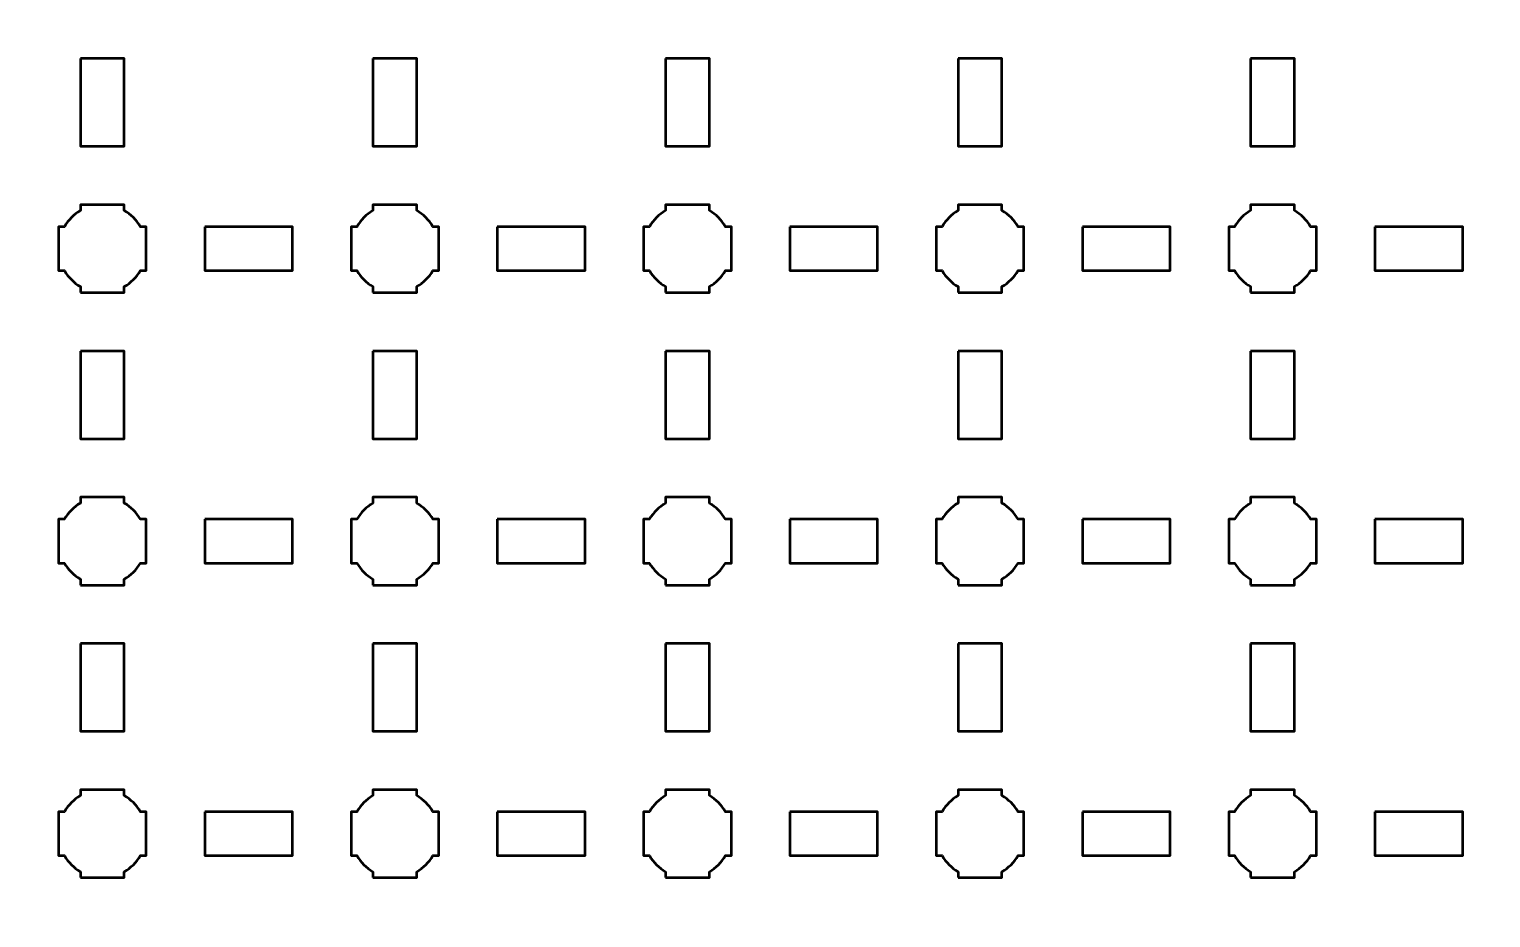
# Model space of a CAD drawing. Header units: centimetres. Extents: x -19.6 to 19.7, y -11.7 to 11.7.
# Drawn here: x 0.5 to 10.49, y -5.58 to 0.5 of the extents above; entities that cross this region are included whole.
import ezdxf

# ---------------------------------------------------------------- set-up
doc = ezdxf.new("R2010")
doc.units = ezdxf.units.CM
doc.header["$MEASUREMENT"] = 0
doc.layers.add('Layer 1', color=7, linetype='Continuous')

msp = doc.modelspace()

# ---------------------------------------------------------------- linework, layer by layer
at = {"layer": 'Layer 1', "lineweight": 53}
for points, knots in [([(-19.14991, 11.65001), (-19.14991, 11.65001), (19.15005, 11.65001), (19.15005, 11.65001), (19.15005, 11.65001), (19.42701, 11.65001), (19.65001, 11.42691), (19.65001, 11.14991), (19.65001, 11.14991), (19.65001, 11.14991), (19.65001, -11.15005), (19.65001, -11.15005), (19.65001, -11.15005), (19.65001, -11.42702), (19.42701, -11.65001), (19.15005, -11.65001), (19.15005, -11.65001), (19.15005, -11.65001), (-19.14991, -11.65001), (-19.14991, -11.65001), (-19.14991, -11.65001), (-19.42691, -11.65001), (-19.65, -11.42702), (-19.65, -11.15005), (-19.65, -11.15005), (-19.65, -11.15005), (-19.65, 11.14991), (-19.65, 11.14991), (-19.65, 11.14991), (-19.65, 11.42691), (-19.42691, 11.65001), (-19.14991, 11.65001)], [0, 0, 0, 0, 0.125, 0.125, 0.125, 0.125, 0.25, 0.25, 0.25, 0.25, 0.375, 0.375, 0.375, 0.375, 0.5, 0.5, 0.5, 0.5, 0.625, 0.625, 0.625, 0.625, 0.75, 0.75, 0.75, 0.75, 0.875, 0.875, 0.875, 0.875, 1, 1, 1, 1]), ([(0.85009, 0.29995), (0.85009, 0.29995), (1.15009, 0.29995), (1.15009, 0.29995), (1.15009, 0.29995), (1.15009, 0.29995), (1.15009, -0.30006), (1.15009, -0.30006), (1.15009, -0.30006), (1.15009, -0.30006), (0.85009, -0.30006), (0.85009, -0.30006), (0.85009, -0.30006), (0.85009, -0.30006), (0.85009, 0.29995), (0.85009, 0.29995)], [0, 0, 0, 0, 0.25, 0.25, 0.25, 0.25, 0.5, 0.5, 0.5, 0.5, 0.75, 0.75, 0.75, 0.75, 1, 1, 1, 1]), ([(2.85006, 0.29995), (2.85006, 0.29995), (3.15006, 0.29995), (3.15006, 0.29995), (3.15006, 0.29995), (3.15006, 0.29995), (3.15006, -0.30006), (3.15006, -0.30006), (3.15006, -0.30006), (3.15006, -0.30006), (2.85006, -0.30006), (2.85006, -0.30006), (2.85006, -0.30006), (2.85006, -0.30006), (2.85006, 0.29995), (2.85006, 0.29995)], [0, 0, 0, 0, 0.25, 0.25, 0.25, 0.25, 0.5, 0.5, 0.5, 0.5, 0.75, 0.75, 0.75, 0.75, 1, 1, 1, 1]), ([(4.84999, 0.29995), (4.84999, 0.29995), (5.14999, 0.29995), (5.14999, 0.29995), (5.14999, 0.29995), (5.14999, 0.29995), (5.14999, -0.30006), (5.14999, -0.30006), (5.14999, -0.30006), (5.14999, -0.30006), (4.84999, -0.30006), (4.84999, -0.30006), (4.84999, -0.30006), (4.84999, -0.30006), (4.84999, 0.29995), (4.84999, 0.29995)], [0, 0, 0, 0, 0.25, 0.25, 0.25, 0.25, 0.5, 0.5, 0.5, 0.5, 0.75, 0.75, 0.75, 0.75, 1, 1, 1, 1]), ([(6.85006, 0.29995), (6.85006, 0.29995), (7.15007, 0.29995), (7.15007, 0.29995), (7.15007, 0.29995), (7.15007, 0.29995), (7.15007, -0.30006), (7.15007, -0.30006), (7.15007, -0.30006), (7.15007, -0.30006), (6.85006, -0.30006), (6.85006, -0.30006), (6.85006, -0.30006), (6.85006, -0.30006), (6.85006, 0.29995), (6.85006, 0.29995)], [0, 0, 0, 0, 0.25, 0.25, 0.25, 0.25, 0.5, 0.5, 0.5, 0.5, 0.75, 0.75, 0.75, 0.75, 1, 1, 1, 1]), ([(8.85003, 0.29995), (8.85003, 0.29995), (9.15003, 0.29995), (9.15003, 0.29995), (9.15003, 0.29995), (9.15003, 0.29995), (9.15003, -0.30006), (9.15003, -0.30006), (9.15003, -0.30006), (9.15003, -0.30006), (8.85003, -0.30006), (8.85003, -0.30006), (8.85003, -0.30006), (8.85003, -0.30006), (8.85003, 0.29995), (8.85003, 0.29995)], [0, 0, 0, 0, 0.25, 0.25, 0.25, 0.25, 0.5, 0.5, 0.5, 0.5, 0.75, 0.75, 0.75, 0.75, 1, 1, 1, 1]), ([(0.84995, -1.29997), (0.84995, -1.29997), (0.84995, -1.25986), (0.84995, -1.25986), (0.84995, -1.25986), (0.80448, -1.23354), (0.76645, -1.19551), (0.74013, -1.15004), (0.74013, -1.15004), (0.74013, -1.15004), (0.70002, -1.15004), (0.70002, -1.15004), (0.70002, -1.15004), (0.70002, -1.15004), (0.70002, -0.99997), (0.70002, -0.99997), (0.70002, -0.99997), (0.70002, -0.99997), (0.70002, -0.85004), (0.70002, -0.85004), (0.70002, -0.85004), (0.70002, -0.85004), (0.74013, -0.85004), (0.74013, -0.85004), (0.74013, -0.85004), (0.76645, -0.80442), (0.80448, -0.76653), (0.84995, -0.74022), (0.84995, -0.74022), (0.84995, -0.74022), (0.84995, -0.69997), (0.84995, -0.69997), (0.84995, -0.69997), (0.84995, -0.69997), (1.00002, -0.69997), (1.00002, -0.69997), (1.00002, -0.69997), (1.00002, -0.69997), (1.14995, -0.69997), (1.14995, -0.69997), (1.14995, -0.69997), (1.14995, -0.69997), (1.14995, -0.74022), (1.14995, -0.74022), (1.14995, -0.74022), (1.19557, -0.76653), (1.23349, -0.80442), (1.25981, -0.85004), (1.25981, -0.85004), (1.25981, -0.85004), (1.30002, -0.85004), (1.30002, -0.85004), (1.30002, -0.85004), (1.30002, -0.85004), (1.30002, -0.99997), (1.30002, -0.99997), (1.30002, -0.99997), (1.30002, -0.99997), (1.30002, -1.15004), (1.30002, -1.15004), (1.30002, -1.15004), (1.30002, -1.15004), (1.25981, -1.15004), (1.25981, -1.15004), (1.25981, -1.15004), (1.23349, -1.19551), (1.19557, -1.23354), (1.14995, -1.25986), (1.14995, -1.25986), (1.14995, -1.25986), (1.14995, -1.29997), (1.14995, -1.29997), (1.14995, -1.29997), (1.14995, -1.29997), (1.00002, -1.29997), (1.00002, -1.29997), (1.00002, -1.29997), (1.00002, -1.29997), (0.84995, -1.29997), (0.84995, -1.29997)], [0, 0, 0, 0, 0.05, 0.05, 0.05, 0.05, 0.1, 0.1, 0.1, 0.1, 0.15, 0.15, 0.15, 0.15, 0.2, 0.2, 0.2, 0.2, 0.25, 0.25, 0.25, 0.25, 0.3, 0.3, 0.3, 0.3, 0.35, 0.35, 0.35, 0.35, 0.4, 0.4, 0.4, 0.4, 0.45, 0.45, 0.45, 0.45, 0.5, 0.5, 0.5, 0.5, 0.55, 0.55, 0.55, 0.55, 0.6, 0.6, 0.6, 0.6, 0.65, 0.65, 0.65, 0.65, 0.7, 0.7, 0.7, 0.7, 0.75, 0.75, 0.75, 0.75, 0.8, 0.8, 0.8, 0.8, 0.85, 0.85, 0.85, 0.85, 0.9, 0.9, 0.9, 0.9, 0.95, 0.95, 0.95, 0.95, 1, 1, 1, 1]), ([(2.85006, -1.29997), (2.85006, -1.29997), (2.85006, -1.25986), (2.85006, -1.25986), (2.85006, -1.25986), (2.80444, -1.23354), (2.76655, -1.19551), (2.7402, -1.15004), (2.7402, -1.15004), (2.7402, -1.15004), (2.69999, -1.15004), (2.69999, -1.15004), (2.69999, -1.15004), (2.69999, -1.15004), (2.69999, -0.99997), (2.69999, -0.99997), (2.69999, -0.99997), (2.69999, -0.99997), (2.69999, -0.85004), (2.69999, -0.85004), (2.69999, -0.85004), (2.69999, -0.85004), (2.7402, -0.85004), (2.7402, -0.85004), (2.7402, -0.85004), (2.76655, -0.80442), (2.80444, -0.76653), (2.85006, -0.74022), (2.85006, -0.74022), (2.85006, -0.74022), (2.85006, -0.69997), (2.85006, -0.69997), (2.85006, -0.69997), (2.85006, -0.69997), (2.99999, -0.69997), (2.99999, -0.69997), (2.99999, -0.69997), (2.99999, -0.69997), (3.15006, -0.69997), (3.15006, -0.69997), (3.15006, -0.69997), (3.15006, -0.69997), (3.15006, -0.74022), (3.15006, -0.74022), (3.15006, -0.74022), (3.19553, -0.76653), (3.23342, -0.80442), (3.25988, -0.85004), (3.25988, -0.85004), (3.25988, -0.85004), (3.29999, -0.85004), (3.29999, -0.85004), (3.29999, -0.85004), (3.29999, -0.85004), (3.29999, -0.99997), (3.29999, -0.99997), (3.29999, -0.99997), (3.29999, -0.99997), (3.29999, -1.15004), (3.29999, -1.15004), (3.29999, -1.15004), (3.29999, -1.15004), (3.25988, -1.15004), (3.25988, -1.15004), (3.25988, -1.15004), (3.23342, -1.19551), (3.19553, -1.23354), (3.15006, -1.25986), (3.15006, -1.25986), (3.15006, -1.25986), (3.15006, -1.29997), (3.15006, -1.29997), (3.15006, -1.29997), (3.15006, -1.29997), (2.99999, -1.29997), (2.99999, -1.29997), (2.99999, -1.29997), (2.99999, -1.29997), (2.85006, -1.29997), (2.85006, -1.29997)], [0, 0, 0, 0, 0.05, 0.05, 0.05, 0.05, 0.1, 0.1, 0.1, 0.1, 0.15, 0.15, 0.15, 0.15, 0.2, 0.2, 0.2, 0.2, 0.25, 0.25, 0.25, 0.25, 0.3, 0.3, 0.3, 0.3, 0.35, 0.35, 0.35, 0.35, 0.4, 0.4, 0.4, 0.4, 0.45, 0.45, 0.45, 0.45, 0.5, 0.5, 0.5, 0.5, 0.55, 0.55, 0.55, 0.55, 0.6, 0.6, 0.6, 0.6, 0.65, 0.65, 0.65, 0.65, 0.7, 0.7, 0.7, 0.7, 0.75, 0.75, 0.75, 0.75, 0.8, 0.8, 0.8, 0.8, 0.85, 0.85, 0.85, 0.85, 0.9, 0.9, 0.9, 0.9, 0.95, 0.95, 0.95, 0.95, 1, 1, 1, 1]), ([(4.84999, -1.29997), (4.84999, -1.29997), (4.84999, -1.25986), (4.84999, -1.25986), (4.84999, -1.25986), (4.80452, -1.23354), (4.76649, -1.19551), (4.74017, -1.15004), (4.74017, -1.15004), (4.74017, -1.15004), (4.69992, -1.15004), (4.69992, -1.15004), (4.69992, -1.15004), (4.69992, -1.15004), (4.69992, -0.99997), (4.69992, -0.99997), (4.69992, -0.99997), (4.69992, -0.99997), (4.69992, -0.85004), (4.69992, -0.85004), (4.69992, -0.85004), (4.69992, -0.85004), (4.74017, -0.85004), (4.74017, -0.85004), (4.74017, -0.85004), (4.76649, -0.80442), (4.80452, -0.76653), (4.84999, -0.74022), (4.84999, -0.74022), (4.84999, -0.74022), (4.84999, -0.69997), (4.84999, -0.69997), (4.84999, -0.69997), (4.84999, -0.69997), (4.99992, -0.69997), (4.99992, -0.69997), (4.99992, -0.69997), (4.99992, -0.69997), (5.14999, -0.69997), (5.14999, -0.69997), (5.14999, -0.69997), (5.14999, -0.69997), (5.14999, -0.74022), (5.14999, -0.74022), (5.14999, -0.74022), (5.19547, -0.76653), (5.23349, -0.80442), (5.25981, -0.85004), (5.25981, -0.85004), (5.25981, -0.85004), (5.29992, -0.85004), (5.29992, -0.85004), (5.29992, -0.85004), (5.29992, -0.85004), (5.29992, -0.99997), (5.29992, -0.99997), (5.29992, -0.99997), (5.29992, -0.99997), (5.29992, -1.15004), (5.29992, -1.15004), (5.29992, -1.15004), (5.29992, -1.15004), (5.25981, -1.15004), (5.25981, -1.15004), (5.25981, -1.15004), (5.23349, -1.19551), (5.19547, -1.23354), (5.14999, -1.25986), (5.14999, -1.25986), (5.14999, -1.25986), (5.14999, -1.29997), (5.14999, -1.29997), (5.14999, -1.29997), (5.14999, -1.29997), (4.99992, -1.29997), (4.99992, -1.29997), (4.99992, -1.29997), (4.99992, -1.29997), (4.84999, -1.29997), (4.84999, -1.29997)], [0, 0, 0, 0, 0.05, 0.05, 0.05, 0.05, 0.1, 0.1, 0.1, 0.1, 0.15, 0.15, 0.15, 0.15, 0.2, 0.2, 0.2, 0.2, 0.25, 0.25, 0.25, 0.25, 0.3, 0.3, 0.3, 0.3, 0.35, 0.35, 0.35, 0.35, 0.4, 0.4, 0.4, 0.4, 0.45, 0.45, 0.45, 0.45, 0.5, 0.5, 0.5, 0.5, 0.55, 0.55, 0.55, 0.55, 0.6, 0.6, 0.6, 0.6, 0.65, 0.65, 0.65, 0.65, 0.7, 0.7, 0.7, 0.7, 0.75, 0.75, 0.75, 0.75, 0.8, 0.8, 0.8, 0.8, 0.85, 0.85, 0.85, 0.85, 0.9, 0.9, 0.9, 0.9, 0.95, 0.95, 0.95, 0.95, 1, 1, 1, 1]), ([(6.84996, -1.29997), (6.84996, -1.29997), (6.84996, -1.25986), (6.84996, -1.25986), (6.84996, -1.25986), (6.80448, -1.23354), (6.76642, -1.19551), (6.7401, -1.15004), (6.7401, -1.15004), (6.7401, -1.15004), (6.70003, -1.15004), (6.70003, -1.15004), (6.70003, -1.15004), (6.70003, -1.15004), (6.70003, -0.99997), (6.70003, -0.99997), (6.70003, -0.99997), (6.70003, -0.99997), (6.70003, -0.85004), (6.70003, -0.85004), (6.70003, -0.85004), (6.70003, -0.85004), (6.7401, -0.85004), (6.7401, -0.85004), (6.7401, -0.85004), (6.76642, -0.80442), (6.80448, -0.76653), (6.84996, -0.74022), (6.84996, -0.74022), (6.84996, -0.74022), (6.84996, -0.69997), (6.84996, -0.69997), (6.84996, -0.69997), (6.84996, -0.69997), (6.99999, -0.69997), (6.99999, -0.69997), (6.99999, -0.69997), (6.99999, -0.69997), (7.14992, -0.69997), (7.14992, -0.69997), (7.14992, -0.69997), (7.14992, -0.69997), (7.14992, -0.74022), (7.14992, -0.74022), (7.14992, -0.74022), (7.19554, -0.76653), (7.23346, -0.80442), (7.25978, -0.85004), (7.25978, -0.85004), (7.25978, -0.85004), (7.3, -0.85004), (7.3, -0.85004), (7.3, -0.85004), (7.3, -0.85004), (7.3, -0.99997), (7.3, -0.99997), (7.3, -0.99997), (7.3, -0.99997), (7.3, -1.15004), (7.3, -1.15004), (7.3, -1.15004), (7.3, -1.15004), (7.25978, -1.15004), (7.25978, -1.15004), (7.25978, -1.15004), (7.23346, -1.19551), (7.19554, -1.23354), (7.14992, -1.25986), (7.14992, -1.25986), (7.14992, -1.25986), (7.14992, -1.29997), (7.14992, -1.29997), (7.14992, -1.29997), (7.14992, -1.29997), (6.99999, -1.29997), (6.99999, -1.29997), (6.99999, -1.29997), (6.99999, -1.29997), (6.84996, -1.29997), (6.84996, -1.29997)], [0, 0, 0, 0, 0.05, 0.05, 0.05, 0.05, 0.1, 0.1, 0.1, 0.1, 0.15, 0.15, 0.15, 0.15, 0.2, 0.2, 0.2, 0.2, 0.25, 0.25, 0.25, 0.25, 0.3, 0.3, 0.3, 0.3, 0.35, 0.35, 0.35, 0.35, 0.4, 0.4, 0.4, 0.4, 0.45, 0.45, 0.45, 0.45, 0.5, 0.5, 0.5, 0.5, 0.55, 0.55, 0.55, 0.55, 0.6, 0.6, 0.6, 0.6, 0.65, 0.65, 0.65, 0.65, 0.7, 0.7, 0.7, 0.7, 0.75, 0.75, 0.75, 0.75, 0.8, 0.8, 0.8, 0.8, 0.85, 0.85, 0.85, 0.85, 0.9, 0.9, 0.9, 0.9, 0.95, 0.95, 0.95, 0.95, 1, 1, 1, 1]), ([(8.85003, -1.29997), (8.85003, -1.29997), (8.85003, -1.25986), (8.85003, -1.25986), (8.85003, -1.25986), (8.80442, -1.23354), (8.76653, -1.19551), (8.74021, -1.15004), (8.74021, -1.15004), (8.74021, -1.15004), (8.69996, -1.15004), (8.69996, -1.15004), (8.69996, -1.15004), (8.69996, -1.15004), (8.69996, -0.99997), (8.69996, -0.99997), (8.69996, -0.99997), (8.69996, -0.99997), (8.69996, -0.85004), (8.69996, -0.85004), (8.69996, -0.85004), (8.69996, -0.85004), (8.74021, -0.85004), (8.74021, -0.85004), (8.74021, -0.85004), (8.76653, -0.80442), (8.80442, -0.76653), (8.85003, -0.74022), (8.85003, -0.74022), (8.85003, -0.74022), (8.85003, -0.69997), (8.85003, -0.69997), (8.85003, -0.69997), (8.85003, -0.69997), (8.99996, -0.69997), (8.99996, -0.69997), (8.99996, -0.69997), (8.99996, -0.69997), (9.15003, -0.69997), (9.15003, -0.69997), (9.15003, -0.69997), (9.15003, -0.69997), (9.15003, -0.74022), (9.15003, -0.74022), (9.15003, -0.74022), (9.19551, -0.76653), (9.23354, -0.80442), (9.25985, -0.85004), (9.25985, -0.85004), (9.25985, -0.85004), (9.29996, -0.85004), (9.29996, -0.85004), (9.29996, -0.85004), (9.29996, -0.85004), (9.29996, -0.99997), (9.29996, -0.99997), (9.29996, -0.99997), (9.29996, -0.99997), (9.29996, -1.15004), (9.29996, -1.15004), (9.29996, -1.15004), (9.29996, -1.15004), (9.25985, -1.15004), (9.25985, -1.15004), (9.25985, -1.15004), (9.23354, -1.19551), (9.19551, -1.23354), (9.15003, -1.25986), (9.15003, -1.25986), (9.15003, -1.25986), (9.15003, -1.29997), (9.15003, -1.29997), (9.15003, -1.29997), (9.15003, -1.29997), (8.99996, -1.29997), (8.99996, -1.29997), (8.99996, -1.29997), (8.99996, -1.29997), (8.85003, -1.29997), (8.85003, -1.29997)], [0, 0, 0, 0, 0.05, 0.05, 0.05, 0.05, 0.1, 0.1, 0.1, 0.1, 0.15, 0.15, 0.15, 0.15, 0.2, 0.2, 0.2, 0.2, 0.25, 0.25, 0.25, 0.25, 0.3, 0.3, 0.3, 0.3, 0.35, 0.35, 0.35, 0.35, 0.4, 0.4, 0.4, 0.4, 0.45, 0.45, 0.45, 0.45, 0.5, 0.5, 0.5, 0.5, 0.55, 0.55, 0.55, 0.55, 0.6, 0.6, 0.6, 0.6, 0.65, 0.65, 0.65, 0.65, 0.7, 0.7, 0.7, 0.7, 0.75, 0.75, 0.75, 0.75, 0.8, 0.8, 0.8, 0.8, 0.85, 0.85, 0.85, 0.85, 0.9, 0.9, 0.9, 0.9, 0.95, 0.95, 0.95, 0.95, 1, 1, 1, 1]), ([(1.70007, -0.85004), (1.70007, -0.85004), (2.30008, -0.85004), (2.30008, -0.85004), (2.30008, -0.85004), (2.30008, -0.85004), (2.30008, -1.15004), (2.30008, -1.15004), (2.30008, -1.15004), (2.30008, -1.15004), (1.70007, -1.15004), (1.70007, -1.15004), (1.70007, -1.15004), (1.70007, -1.15004), (1.70007, -0.85004), (1.70007, -0.85004)], [0, 0, 0, 0, 0.25, 0.25, 0.25, 0.25, 0.5, 0.5, 0.5, 0.5, 0.75, 0.75, 0.75, 0.75, 1, 1, 1, 1]), ([(3.70004, -0.85004), (3.70004, -0.85004), (4.30004, -0.85004), (4.30004, -0.85004), (4.30004, -0.85004), (4.30004, -0.85004), (4.30004, -1.15004), (4.30004, -1.15004), (4.30004, -1.15004), (4.30004, -1.15004), (3.70004, -1.15004), (3.70004, -1.15004), (3.70004, -1.15004), (3.70004, -1.15004), (3.70004, -0.85004), (3.70004, -0.85004)], [0, 0, 0, 0, 0.25, 0.25, 0.25, 0.25, 0.5, 0.5, 0.5, 0.5, 0.75, 0.75, 0.75, 0.75, 1, 1, 1, 1]), ([(5.70011, -0.85004), (5.70011, -0.85004), (6.30012, -0.85004), (6.30012, -0.85004), (6.30012, -0.85004), (6.30012, -0.85004), (6.30012, -1.15004), (6.30012, -1.15004), (6.30012, -1.15004), (6.30012, -1.15004), (5.70011, -1.15004), (5.70011, -1.15004), (5.70011, -1.15004), (5.70011, -1.15004), (5.70011, -0.85004), (5.70011, -0.85004)], [0, 0, 0, 0, 0.25, 0.25, 0.25, 0.25, 0.5, 0.5, 0.5, 0.5, 0.75, 0.75, 0.75, 0.75, 1, 1, 1, 1]), ([(7.70005, -0.85004), (7.70005, -0.85004), (8.30005, -0.85004), (8.30005, -0.85004), (8.30005, -0.85004), (8.30005, -0.85004), (8.30005, -1.15004), (8.30005, -1.15004), (8.30005, -1.15004), (8.30005, -1.15004), (7.70005, -1.15004), (7.70005, -1.15004), (7.70005, -1.15004), (7.70005, -1.15004), (7.70005, -0.85004), (7.70005, -0.85004)], [0, 0, 0, 0, 0.25, 0.25, 0.25, 0.25, 0.5, 0.5, 0.5, 0.5, 0.75, 0.75, 0.75, 0.75, 1, 1, 1, 1]), ([(9.70001, -0.85004), (9.70001, -0.85004), (10.30002, -0.85004), (10.30002, -0.85004), (10.30002, -0.85004), (10.30002, -0.85004), (10.30002, -1.15004), (10.30002, -1.15004), (10.30002, -1.15004), (10.30002, -1.15004), (9.70001, -1.15004), (9.70001, -1.15004), (9.70001, -1.15004), (9.70001, -1.15004), (9.70001, -0.85004), (9.70001, -0.85004)], [0, 0, 0, 0, 0.25, 0.25, 0.25, 0.25, 0.5, 0.5, 0.5, 0.5, 0.75, 0.75, 0.75, 0.75, 1, 1, 1, 1]), ([(0.85009, -1.70002), (0.85009, -1.70002), (1.15009, -1.70002), (1.15009, -1.70002), (1.15009, -1.70002), (1.15009, -1.70002), (1.15009, -2.30002), (1.15009, -2.30002), (1.15009, -2.30002), (1.15009, -2.30002), (0.85009, -2.30002), (0.85009, -2.30002), (0.85009, -2.30002), (0.85009, -2.30002), (0.85009, -1.70002), (0.85009, -1.70002)], [0, 0, 0, 0, 0.25, 0.25, 0.25, 0.25, 0.5, 0.5, 0.5, 0.5, 0.75, 0.75, 0.75, 0.75, 1, 1, 1, 1]), ([(2.85006, -1.70002), (2.85006, -1.70002), (3.15006, -1.70002), (3.15006, -1.70002), (3.15006, -1.70002), (3.15006, -1.70002), (3.15006, -2.30002), (3.15006, -2.30002), (3.15006, -2.30002), (3.15006, -2.30002), (2.85006, -2.30002), (2.85006, -2.30002), (2.85006, -2.30002), (2.85006, -2.30002), (2.85006, -1.70002), (2.85006, -1.70002)], [0, 0, 0, 0, 0.25, 0.25, 0.25, 0.25, 0.5, 0.5, 0.5, 0.5, 0.75, 0.75, 0.75, 0.75, 1, 1, 1, 1]), ([(4.84999, -1.70002), (4.84999, -1.70002), (5.14999, -1.70002), (5.14999, -1.70002), (5.14999, -1.70002), (5.14999, -1.70002), (5.14999, -2.30002), (5.14999, -2.30002), (5.14999, -2.30002), (5.14999, -2.30002), (4.84999, -2.30002), (4.84999, -2.30002), (4.84999, -2.30002), (4.84999, -2.30002), (4.84999, -1.70002), (4.84999, -1.70002)], [0, 0, 0, 0, 0.25, 0.25, 0.25, 0.25, 0.5, 0.5, 0.5, 0.5, 0.75, 0.75, 0.75, 0.75, 1, 1, 1, 1]), ([(6.85006, -1.70002), (6.85006, -1.70002), (7.15007, -1.70002), (7.15007, -1.70002), (7.15007, -1.70002), (7.15007, -1.70002), (7.15007, -2.30002), (7.15007, -2.30002), (7.15007, -2.30002), (7.15007, -2.30002), (6.85006, -2.30002), (6.85006, -2.30002), (6.85006, -2.30002), (6.85006, -2.30002), (6.85006, -1.70002), (6.85006, -1.70002)], [0, 0, 0, 0, 0.25, 0.25, 0.25, 0.25, 0.5, 0.5, 0.5, 0.5, 0.75, 0.75, 0.75, 0.75, 1, 1, 1, 1]), ([(8.85003, -1.70002), (8.85003, -1.70002), (9.15003, -1.70002), (9.15003, -1.70002), (9.15003, -1.70002), (9.15003, -1.70002), (9.15003, -2.30002), (9.15003, -2.30002), (9.15003, -2.30002), (9.15003, -2.30002), (8.85003, -2.30002), (8.85003, -2.30002), (8.85003, -2.30002), (8.85003, -2.30002), (8.85003, -1.70002), (8.85003, -1.70002)], [0, 0, 0, 0, 0.25, 0.25, 0.25, 0.25, 0.5, 0.5, 0.5, 0.5, 0.75, 0.75, 0.75, 0.75, 1, 1, 1, 1]), ([(0.84995, -3.30004), (0.84995, -3.30004), (0.84995, -3.25983), (0.84995, -3.25983), (0.84995, -3.25983), (0.80448, -3.23347), (0.76645, -3.19559), (0.74013, -3.14997), (0.74013, -3.14997), (0.74013, -3.14997), (0.70002, -3.14997), (0.70002, -3.14997), (0.70002, -3.14997), (0.70002, -3.14997), (0.70002, -3.00004), (0.70002, -3.00004), (0.70002, -3.00004), (0.70002, -3.00004), (0.70002, -2.84997), (0.70002, -2.84997), (0.70002, -2.84997), (0.70002, -2.84997), (0.74013, -2.84997), (0.74013, -2.84997), (0.74013, -2.84997), (0.76645, -2.8045), (0.80448, -2.76647), (0.84995, -2.74015), (0.84995, -2.74015), (0.84995, -2.74015), (0.84995, -2.70004), (0.84995, -2.70004), (0.84995, -2.70004), (0.84995, -2.70004), (1.00002, -2.70004), (1.00002, -2.70004), (1.00002, -2.70004), (1.00002, -2.70004), (1.14995, -2.70004), (1.14995, -2.70004), (1.14995, -2.70004), (1.14995, -2.70004), (1.14995, -2.74015), (1.14995, -2.74015), (1.14995, -2.74015), (1.19557, -2.76647), (1.23349, -2.8045), (1.25981, -2.84997), (1.25981, -2.84997), (1.25981, -2.84997), (1.30002, -2.84997), (1.30002, -2.84997), (1.30002, -2.84997), (1.30002, -2.84997), (1.30002, -3.00004), (1.30002, -3.00004), (1.30002, -3.00004), (1.30002, -3.00004), (1.30002, -3.14997), (1.30002, -3.14997), (1.30002, -3.14997), (1.30002, -3.14997), (1.25981, -3.14997), (1.25981, -3.14997), (1.25981, -3.14997), (1.23349, -3.19559), (1.19557, -3.23347), (1.14995, -3.25983), (1.14995, -3.25983), (1.14995, -3.25983), (1.14995, -3.30004), (1.14995, -3.30004), (1.14995, -3.30004), (1.14995, -3.30004), (1.00002, -3.30004), (1.00002, -3.30004), (1.00002, -3.30004), (1.00002, -3.30004), (0.84995, -3.30004), (0.84995, -3.30004)], [0, 0, 0, 0, 0.05, 0.05, 0.05, 0.05, 0.1, 0.1, 0.1, 0.1, 0.15, 0.15, 0.15, 0.15, 0.2, 0.2, 0.2, 0.2, 0.25, 0.25, 0.25, 0.25, 0.3, 0.3, 0.3, 0.3, 0.35, 0.35, 0.35, 0.35, 0.4, 0.4, 0.4, 0.4, 0.45, 0.45, 0.45, 0.45, 0.5, 0.5, 0.5, 0.5, 0.55, 0.55, 0.55, 0.55, 0.6, 0.6, 0.6, 0.6, 0.65, 0.65, 0.65, 0.65, 0.7, 0.7, 0.7, 0.7, 0.75, 0.75, 0.75, 0.75, 0.8, 0.8, 0.8, 0.8, 0.85, 0.85, 0.85, 0.85, 0.9, 0.9, 0.9, 0.9, 0.95, 0.95, 0.95, 0.95, 1, 1, 1, 1]), ([(2.85006, -3.30004), (2.85006, -3.30004), (2.85006, -3.25983), (2.85006, -3.25983), (2.85006, -3.25983), (2.80444, -3.23347), (2.76655, -3.19559), (2.7402, -3.14997), (2.7402, -3.14997), (2.7402, -3.14997), (2.69999, -3.14997), (2.69999, -3.14997), (2.69999, -3.14997), (2.69999, -3.14997), (2.69999, -3.00004), (2.69999, -3.00004), (2.69999, -3.00004), (2.69999, -3.00004), (2.69999, -2.84997), (2.69999, -2.84997), (2.69999, -2.84997), (2.69999, -2.84997), (2.7402, -2.84997), (2.7402, -2.84997), (2.7402, -2.84997), (2.76655, -2.8045), (2.80444, -2.76647), (2.85006, -2.74015), (2.85006, -2.74015), (2.85006, -2.74015), (2.85006, -2.70004), (2.85006, -2.70004), (2.85006, -2.70004), (2.85006, -2.70004), (2.99999, -2.70004), (2.99999, -2.70004), (2.99999, -2.70004), (2.99999, -2.70004), (3.15006, -2.70004), (3.15006, -2.70004), (3.15006, -2.70004), (3.15006, -2.70004), (3.15006, -2.74015), (3.15006, -2.74015), (3.15006, -2.74015), (3.19553, -2.76647), (3.23342, -2.8045), (3.25988, -2.84997), (3.25988, -2.84997), (3.25988, -2.84997), (3.29999, -2.84997), (3.29999, -2.84997), (3.29999, -2.84997), (3.29999, -2.84997), (3.29999, -3.00004), (3.29999, -3.00004), (3.29999, -3.00004), (3.29999, -3.00004), (3.29999, -3.14997), (3.29999, -3.14997), (3.29999, -3.14997), (3.29999, -3.14997), (3.25988, -3.14997), (3.25988, -3.14997), (3.25988, -3.14997), (3.23342, -3.19559), (3.19553, -3.23347), (3.15006, -3.25983), (3.15006, -3.25983), (3.15006, -3.25983), (3.15006, -3.30004), (3.15006, -3.30004), (3.15006, -3.30004), (3.15006, -3.30004), (2.99999, -3.30004), (2.99999, -3.30004), (2.99999, -3.30004), (2.99999, -3.30004), (2.85006, -3.30004), (2.85006, -3.30004)], [0, 0, 0, 0, 0.05, 0.05, 0.05, 0.05, 0.1, 0.1, 0.1, 0.1, 0.15, 0.15, 0.15, 0.15, 0.2, 0.2, 0.2, 0.2, 0.25, 0.25, 0.25, 0.25, 0.3, 0.3, 0.3, 0.3, 0.35, 0.35, 0.35, 0.35, 0.4, 0.4, 0.4, 0.4, 0.45, 0.45, 0.45, 0.45, 0.5, 0.5, 0.5, 0.5, 0.55, 0.55, 0.55, 0.55, 0.6, 0.6, 0.6, 0.6, 0.65, 0.65, 0.65, 0.65, 0.7, 0.7, 0.7, 0.7, 0.75, 0.75, 0.75, 0.75, 0.8, 0.8, 0.8, 0.8, 0.85, 0.85, 0.85, 0.85, 0.9, 0.9, 0.9, 0.9, 0.95, 0.95, 0.95, 0.95, 1, 1, 1, 1]), ([(4.84999, -3.30004), (4.84999, -3.30004), (4.84999, -3.25983), (4.84999, -3.25983), (4.84999, -3.25983), (4.80452, -3.23347), (4.76649, -3.19559), (4.74017, -3.14997), (4.74017, -3.14997), (4.74017, -3.14997), (4.69992, -3.14997), (4.69992, -3.14997), (4.69992, -3.14997), (4.69992, -3.14997), (4.69992, -3.00004), (4.69992, -3.00004), (4.69992, -3.00004), (4.69992, -3.00004), (4.69992, -2.84997), (4.69992, -2.84997), (4.69992, -2.84997), (4.69992, -2.84997), (4.74017, -2.84997), (4.74017, -2.84997), (4.74017, -2.84997), (4.76649, -2.8045), (4.80452, -2.76647), (4.84999, -2.74015), (4.84999, -2.74015), (4.84999, -2.74015), (4.84999, -2.70004), (4.84999, -2.70004), (4.84999, -2.70004), (4.84999, -2.70004), (4.99992, -2.70004), (4.99992, -2.70004), (4.99992, -2.70004), (4.99992, -2.70004), (5.14999, -2.70004), (5.14999, -2.70004), (5.14999, -2.70004), (5.14999, -2.70004), (5.14999, -2.74015), (5.14999, -2.74015), (5.14999, -2.74015), (5.19547, -2.76647), (5.23349, -2.8045), (5.25981, -2.84997), (5.25981, -2.84997), (5.25981, -2.84997), (5.29992, -2.84997), (5.29992, -2.84997), (5.29992, -2.84997), (5.29992, -2.84997), (5.29992, -3.00004), (5.29992, -3.00004), (5.29992, -3.00004), (5.29992, -3.00004), (5.29992, -3.14997), (5.29992, -3.14997), (5.29992, -3.14997), (5.29992, -3.14997), (5.25981, -3.14997), (5.25981, -3.14997), (5.25981, -3.14997), (5.23349, -3.19559), (5.19547, -3.23347), (5.14999, -3.25983), (5.14999, -3.25983), (5.14999, -3.25983), (5.14999, -3.30004), (5.14999, -3.30004), (5.14999, -3.30004), (5.14999, -3.30004), (4.99992, -3.30004), (4.99992, -3.30004), (4.99992, -3.30004), (4.99992, -3.30004), (4.84999, -3.30004), (4.84999, -3.30004)], [0, 0, 0, 0, 0.05, 0.05, 0.05, 0.05, 0.1, 0.1, 0.1, 0.1, 0.15, 0.15, 0.15, 0.15, 0.2, 0.2, 0.2, 0.2, 0.25, 0.25, 0.25, 0.25, 0.3, 0.3, 0.3, 0.3, 0.35, 0.35, 0.35, 0.35, 0.4, 0.4, 0.4, 0.4, 0.45, 0.45, 0.45, 0.45, 0.5, 0.5, 0.5, 0.5, 0.55, 0.55, 0.55, 0.55, 0.6, 0.6, 0.6, 0.6, 0.65, 0.65, 0.65, 0.65, 0.7, 0.7, 0.7, 0.7, 0.75, 0.75, 0.75, 0.75, 0.8, 0.8, 0.8, 0.8, 0.85, 0.85, 0.85, 0.85, 0.9, 0.9, 0.9, 0.9, 0.95, 0.95, 0.95, 0.95, 1, 1, 1, 1]), ([(6.84996, -3.30004), (6.84996, -3.30004), (6.84996, -3.25983), (6.84996, -3.25983), (6.84996, -3.25983), (6.80448, -3.23347), (6.76642, -3.19559), (6.7401, -3.14997), (6.7401, -3.14997), (6.7401, -3.14997), (6.70003, -3.14997), (6.70003, -3.14997), (6.70003, -3.14997), (6.70003, -3.14997), (6.70003, -3.00004), (6.70003, -3.00004), (6.70003, -3.00004), (6.70003, -3.00004), (6.70003, -2.84997), (6.70003, -2.84997), (6.70003, -2.84997), (6.70003, -2.84997), (6.7401, -2.84997), (6.7401, -2.84997), (6.7401, -2.84997), (6.76642, -2.8045), (6.80448, -2.76647), (6.84996, -2.74015), (6.84996, -2.74015), (6.84996, -2.74015), (6.84996, -2.70004), (6.84996, -2.70004), (6.84996, -2.70004), (6.84996, -2.70004), (6.99999, -2.70004), (6.99999, -2.70004), (6.99999, -2.70004), (6.99999, -2.70004), (7.14992, -2.70004), (7.14992, -2.70004), (7.14992, -2.70004), (7.14992, -2.70004), (7.14992, -2.74015), (7.14992, -2.74015), (7.14992, -2.74015), (7.19554, -2.76647), (7.23346, -2.8045), (7.25978, -2.84997), (7.25978, -2.84997), (7.25978, -2.84997), (7.3, -2.84997), (7.3, -2.84997), (7.3, -2.84997), (7.3, -2.84997), (7.3, -3.00004), (7.3, -3.00004), (7.3, -3.00004), (7.3, -3.00004), (7.3, -3.14997), (7.3, -3.14997), (7.3, -3.14997), (7.3, -3.14997), (7.25978, -3.14997), (7.25978, -3.14997), (7.25978, -3.14997), (7.23346, -3.19559), (7.19554, -3.23347), (7.14992, -3.25983), (7.14992, -3.25983), (7.14992, -3.25983), (7.14992, -3.30004), (7.14992, -3.30004), (7.14992, -3.30004), (7.14992, -3.30004), (6.99999, -3.30004), (6.99999, -3.30004), (6.99999, -3.30004), (6.99999, -3.30004), (6.84996, -3.30004), (6.84996, -3.30004)], [0, 0, 0, 0, 0.05, 0.05, 0.05, 0.05, 0.1, 0.1, 0.1, 0.1, 0.15, 0.15, 0.15, 0.15, 0.2, 0.2, 0.2, 0.2, 0.25, 0.25, 0.25, 0.25, 0.3, 0.3, 0.3, 0.3, 0.35, 0.35, 0.35, 0.35, 0.4, 0.4, 0.4, 0.4, 0.45, 0.45, 0.45, 0.45, 0.5, 0.5, 0.5, 0.5, 0.55, 0.55, 0.55, 0.55, 0.6, 0.6, 0.6, 0.6, 0.65, 0.65, 0.65, 0.65, 0.7, 0.7, 0.7, 0.7, 0.75, 0.75, 0.75, 0.75, 0.8, 0.8, 0.8, 0.8, 0.85, 0.85, 0.85, 0.85, 0.9, 0.9, 0.9, 0.9, 0.95, 0.95, 0.95, 0.95, 1, 1, 1, 1]), ([(8.85003, -3.30004), (8.85003, -3.30004), (8.85003, -3.25983), (8.85003, -3.25983), (8.85003, -3.25983), (8.80442, -3.23347), (8.76653, -3.19559), (8.74021, -3.14997), (8.74021, -3.14997), (8.74021, -3.14997), (8.69996, -3.14997), (8.69996, -3.14997), (8.69996, -3.14997), (8.69996, -3.14997), (8.69996, -3.00004), (8.69996, -3.00004), (8.69996, -3.00004), (8.69996, -3.00004), (8.69996, -2.84997), (8.69996, -2.84997), (8.69996, -2.84997), (8.69996, -2.84997), (8.74021, -2.84997), (8.74021, -2.84997), (8.74021, -2.84997), (8.76653, -2.8045), (8.80442, -2.76647), (8.85003, -2.74015), (8.85003, -2.74015), (8.85003, -2.74015), (8.85003, -2.70004), (8.85003, -2.70004), (8.85003, -2.70004), (8.85003, -2.70004), (8.99996, -2.70004), (8.99996, -2.70004), (8.99996, -2.70004), (8.99996, -2.70004), (9.15003, -2.70004), (9.15003, -2.70004), (9.15003, -2.70004), (9.15003, -2.70004), (9.15003, -2.74015), (9.15003, -2.74015), (9.15003, -2.74015), (9.19551, -2.76647), (9.23354, -2.8045), (9.25985, -2.84997), (9.25985, -2.84997), (9.25985, -2.84997), (9.29996, -2.84997), (9.29996, -2.84997), (9.29996, -2.84997), (9.29996, -2.84997), (9.29996, -3.00004), (9.29996, -3.00004), (9.29996, -3.00004), (9.29996, -3.00004), (9.29996, -3.14997), (9.29996, -3.14997), (9.29996, -3.14997), (9.29996, -3.14997), (9.25985, -3.14997), (9.25985, -3.14997), (9.25985, -3.14997), (9.23354, -3.19559), (9.19551, -3.23347), (9.15003, -3.25983), (9.15003, -3.25983), (9.15003, -3.25983), (9.15003, -3.30004), (9.15003, -3.30004), (9.15003, -3.30004), (9.15003, -3.30004), (8.99996, -3.30004), (8.99996, -3.30004), (8.99996, -3.30004), (8.99996, -3.30004), (8.85003, -3.30004), (8.85003, -3.30004)], [0, 0, 0, 0, 0.05, 0.05, 0.05, 0.05, 0.1, 0.1, 0.1, 0.1, 0.15, 0.15, 0.15, 0.15, 0.2, 0.2, 0.2, 0.2, 0.25, 0.25, 0.25, 0.25, 0.3, 0.3, 0.3, 0.3, 0.35, 0.35, 0.35, 0.35, 0.4, 0.4, 0.4, 0.4, 0.45, 0.45, 0.45, 0.45, 0.5, 0.5, 0.5, 0.5, 0.55, 0.55, 0.55, 0.55, 0.6, 0.6, 0.6, 0.6, 0.65, 0.65, 0.65, 0.65, 0.7, 0.7, 0.7, 0.7, 0.75, 0.75, 0.75, 0.75, 0.8, 0.8, 0.8, 0.8, 0.85, 0.85, 0.85, 0.85, 0.9, 0.9, 0.9, 0.9, 0.95, 0.95, 0.95, 0.95, 1, 1, 1, 1]), ([(1.70007, -2.84997), (1.70007, -2.84997), (2.30008, -2.84997), (2.30008, -2.84997), (2.30008, -2.84997), (2.30008, -2.84997), (2.30008, -3.14997), (2.30008, -3.14997), (2.30008, -3.14997), (2.30008, -3.14997), (1.70007, -3.14997), (1.70007, -3.14997), (1.70007, -3.14997), (1.70007, -3.14997), (1.70007, -2.84997), (1.70007, -2.84997)], [0, 0, 0, 0, 0.25, 0.25, 0.25, 0.25, 0.5, 0.5, 0.5, 0.5, 0.75, 0.75, 0.75, 0.75, 1, 1, 1, 1]), ([(3.70004, -2.84997), (3.70004, -2.84997), (4.30004, -2.84997), (4.30004, -2.84997), (4.30004, -2.84997), (4.30004, -2.84997), (4.30004, -3.14997), (4.30004, -3.14997), (4.30004, -3.14997), (4.30004, -3.14997), (3.70004, -3.14997), (3.70004, -3.14997), (3.70004, -3.14997), (3.70004, -3.14997), (3.70004, -2.84997), (3.70004, -2.84997)], [0, 0, 0, 0, 0.25, 0.25, 0.25, 0.25, 0.5, 0.5, 0.5, 0.5, 0.75, 0.75, 0.75, 0.75, 1, 1, 1, 1]), ([(5.70011, -2.84997), (5.70011, -2.84997), (6.30012, -2.84997), (6.30012, -2.84997), (6.30012, -2.84997), (6.30012, -2.84997), (6.30012, -3.14997), (6.30012, -3.14997), (6.30012, -3.14997), (6.30012, -3.14997), (5.70011, -3.14997), (5.70011, -3.14997), (5.70011, -3.14997), (5.70011, -3.14997), (5.70011, -2.84997), (5.70011, -2.84997)], [0, 0, 0, 0, 0.25, 0.25, 0.25, 0.25, 0.5, 0.5, 0.5, 0.5, 0.75, 0.75, 0.75, 0.75, 1, 1, 1, 1]), ([(7.70005, -2.84997), (7.70005, -2.84997), (8.30005, -2.84997), (8.30005, -2.84997), (8.30005, -2.84997), (8.30005, -2.84997), (8.30005, -3.14997), (8.30005, -3.14997), (8.30005, -3.14997), (8.30005, -3.14997), (7.70005, -3.14997), (7.70005, -3.14997), (7.70005, -3.14997), (7.70005, -3.14997), (7.70005, -2.84997), (7.70005, -2.84997)], [0, 0, 0, 0, 0.25, 0.25, 0.25, 0.25, 0.5, 0.5, 0.5, 0.5, 0.75, 0.75, 0.75, 0.75, 1, 1, 1, 1]), ([(9.70001, -2.84997), (9.70001, -2.84997), (10.30002, -2.84997), (10.30002, -2.84997), (10.30002, -2.84997), (10.30002, -2.84997), (10.30002, -3.14997), (10.30002, -3.14997), (10.30002, -3.14997), (10.30002, -3.14997), (9.70001, -3.14997), (9.70001, -3.14997), (9.70001, -3.14997), (9.70001, -3.14997), (9.70001, -2.84997), (9.70001, -2.84997)], [0, 0, 0, 0, 0.25, 0.25, 0.25, 0.25, 0.5, 0.5, 0.5, 0.5, 0.75, 0.75, 0.75, 0.75, 1, 1, 1, 1]), ([(0.85009, -3.70009), (0.85009, -3.70009), (1.15009, -3.70009), (1.15009, -3.70009), (1.15009, -3.70009), (1.15009, -3.70009), (1.15009, -4.3001), (1.15009, -4.3001), (1.15009, -4.3001), (1.15009, -4.3001), (0.85009, -4.3001), (0.85009, -4.3001), (0.85009, -4.3001), (0.85009, -4.3001), (0.85009, -3.70009), (0.85009, -3.70009)], [0, 0, 0, 0, 0.25, 0.25, 0.25, 0.25, 0.5, 0.5, 0.5, 0.5, 0.75, 0.75, 0.75, 0.75, 1, 1, 1, 1]), ([(2.85006, -3.70009), (2.85006, -3.70009), (3.15006, -3.70009), (3.15006, -3.70009), (3.15006, -3.70009), (3.15006, -3.70009), (3.15006, -4.3001), (3.15006, -4.3001), (3.15006, -4.3001), (3.15006, -4.3001), (2.85006, -4.3001), (2.85006, -4.3001), (2.85006, -4.3001), (2.85006, -4.3001), (2.85006, -3.70009), (2.85006, -3.70009)], [0, 0, 0, 0, 0.25, 0.25, 0.25, 0.25, 0.5, 0.5, 0.5, 0.5, 0.75, 0.75, 0.75, 0.75, 1, 1, 1, 1]), ([(4.84999, -3.70009), (4.84999, -3.70009), (5.14999, -3.70009), (5.14999, -3.70009), (5.14999, -3.70009), (5.14999, -3.70009), (5.14999, -4.3001), (5.14999, -4.3001), (5.14999, -4.3001), (5.14999, -4.3001), (4.84999, -4.3001), (4.84999, -4.3001), (4.84999, -4.3001), (4.84999, -4.3001), (4.84999, -3.70009), (4.84999, -3.70009)], [0, 0, 0, 0, 0.25, 0.25, 0.25, 0.25, 0.5, 0.5, 0.5, 0.5, 0.75, 0.75, 0.75, 0.75, 1, 1, 1, 1]), ([(6.85006, -3.70009), (6.85006, -3.70009), (7.15007, -3.70009), (7.15007, -3.70009), (7.15007, -3.70009), (7.15007, -3.70009), (7.15007, -4.3001), (7.15007, -4.3001), (7.15007, -4.3001), (7.15007, -4.3001), (6.85006, -4.3001), (6.85006, -4.3001), (6.85006, -4.3001), (6.85006, -4.3001), (6.85006, -3.70009), (6.85006, -3.70009)], [0, 0, 0, 0, 0.25, 0.25, 0.25, 0.25, 0.5, 0.5, 0.5, 0.5, 0.75, 0.75, 0.75, 0.75, 1, 1, 1, 1]), ([(8.85003, -3.70009), (8.85003, -3.70009), (9.15003, -3.70009), (9.15003, -3.70009), (9.15003, -3.70009), (9.15003, -3.70009), (9.15003, -4.3001), (9.15003, -4.3001), (9.15003, -4.3001), (9.15003, -4.3001), (8.85003, -4.3001), (8.85003, -4.3001), (8.85003, -4.3001), (8.85003, -4.3001), (8.85003, -3.70009), (8.85003, -3.70009)], [0, 0, 0, 0, 0.25, 0.25, 0.25, 0.25, 0.5, 0.5, 0.5, 0.5, 0.75, 0.75, 0.75, 0.75, 1, 1, 1, 1]), ([(0.84995, -5.30001), (0.84995, -5.30001), (0.84995, -5.2599), (0.84995, -5.2599), (0.84995, -5.2599), (0.80448, -5.23344), (0.76645, -5.19555), (0.74013, -5.15008), (0.74013, -5.15008), (0.74013, -5.15008), (0.70002, -5.15008), (0.70002, -5.15008), (0.70002, -5.15008), (0.70002, -5.15008), (0.70002, -5.00001), (0.70002, -5.00001), (0.70002, -5.00001), (0.70002, -5.00001), (0.70002, -4.85008), (0.70002, -4.85008), (0.70002, -4.85008), (0.70002, -4.85008), (0.74013, -4.85008), (0.74013, -4.85008), (0.74013, -4.85008), (0.76645, -4.80446), (0.80448, -4.76654), (0.84995, -4.74008), (0.84995, -4.74008), (0.84995, -4.74008), (0.84995, -4.70001), (0.84995, -4.70001), (0.84995, -4.70001), (0.84995, -4.70001), (1.00002, -4.70001), (1.00002, -4.70001), (1.00002, -4.70001), (1.00002, -4.70001), (1.14995, -4.70001), (1.14995, -4.70001), (1.14995, -4.70001), (1.14995, -4.70001), (1.14995, -4.74008), (1.14995, -4.74008), (1.14995, -4.74008), (1.19557, -4.76654), (1.23349, -4.80446), (1.25981, -4.85008), (1.25981, -4.85008), (1.25981, -4.85008), (1.30002, -4.85008), (1.30002, -4.85008), (1.30002, -4.85008), (1.30002, -4.85008), (1.30002, -5.00001), (1.30002, -5.00001), (1.30002, -5.00001), (1.30002, -5.00001), (1.30002, -5.15008), (1.30002, -5.15008), (1.30002, -5.15008), (1.30002, -5.15008), (1.25981, -5.15008), (1.25981, -5.15008), (1.25981, -5.15008), (1.23349, -5.19555), (1.19557, -5.23344), (1.14995, -5.2599), (1.14995, -5.2599), (1.14995, -5.2599), (1.14995, -5.30001), (1.14995, -5.30001), (1.14995, -5.30001), (1.14995, -5.30001), (1.00002, -5.30001), (1.00002, -5.30001), (1.00002, -5.30001), (1.00002, -5.30001), (0.84995, -5.30001), (0.84995, -5.30001)], [0, 0, 0, 0, 0.05, 0.05, 0.05, 0.05, 0.1, 0.1, 0.1, 0.1, 0.15, 0.15, 0.15, 0.15, 0.2, 0.2, 0.2, 0.2, 0.25, 0.25, 0.25, 0.25, 0.3, 0.3, 0.3, 0.3, 0.35, 0.35, 0.35, 0.35, 0.4, 0.4, 0.4, 0.4, 0.45, 0.45, 0.45, 0.45, 0.5, 0.5, 0.5, 0.5, 0.55, 0.55, 0.55, 0.55, 0.6, 0.6, 0.6, 0.6, 0.65, 0.65, 0.65, 0.65, 0.7, 0.7, 0.7, 0.7, 0.75, 0.75, 0.75, 0.75, 0.8, 0.8, 0.8, 0.8, 0.85, 0.85, 0.85, 0.85, 0.9, 0.9, 0.9, 0.9, 0.95, 0.95, 0.95, 0.95, 1, 1, 1, 1]), ([(2.85006, -5.30001), (2.85006, -5.30001), (2.85006, -5.2599), (2.85006, -5.2599), (2.85006, -5.2599), (2.80444, -5.23344), (2.76655, -5.19555), (2.7402, -5.15008), (2.7402, -5.15008), (2.7402, -5.15008), (2.69999, -5.15008), (2.69999, -5.15008), (2.69999, -5.15008), (2.69999, -5.15008), (2.69999, -5.00001), (2.69999, -5.00001), (2.69999, -5.00001), (2.69999, -5.00001), (2.69999, -4.85008), (2.69999, -4.85008), (2.69999, -4.85008), (2.69999, -4.85008), (2.7402, -4.85008), (2.7402, -4.85008), (2.7402, -4.85008), (2.76655, -4.80446), (2.80444, -4.76654), (2.85006, -4.74008), (2.85006, -4.74008), (2.85006, -4.74008), (2.85006, -4.70001), (2.85006, -4.70001), (2.85006, -4.70001), (2.85006, -4.70001), (2.99999, -4.70001), (2.99999, -4.70001), (2.99999, -4.70001), (2.99999, -4.70001), (3.15006, -4.70001), (3.15006, -4.70001), (3.15006, -4.70001), (3.15006, -4.70001), (3.15006, -4.74008), (3.15006, -4.74008), (3.15006, -4.74008), (3.19553, -4.76654), (3.23342, -4.80446), (3.25988, -4.85008), (3.25988, -4.85008), (3.25988, -4.85008), (3.29999, -4.85008), (3.29999, -4.85008), (3.29999, -4.85008), (3.29999, -4.85008), (3.29999, -5.00001), (3.29999, -5.00001), (3.29999, -5.00001), (3.29999, -5.00001), (3.29999, -5.15008), (3.29999, -5.15008), (3.29999, -5.15008), (3.29999, -5.15008), (3.25988, -5.15008), (3.25988, -5.15008), (3.25988, -5.15008), (3.23342, -5.19555), (3.19553, -5.23344), (3.15006, -5.2599), (3.15006, -5.2599), (3.15006, -5.2599), (3.15006, -5.30001), (3.15006, -5.30001), (3.15006, -5.30001), (3.15006, -5.30001), (2.99999, -5.30001), (2.99999, -5.30001), (2.99999, -5.30001), (2.99999, -5.30001), (2.85006, -5.30001), (2.85006, -5.30001)], [0, 0, 0, 0, 0.05, 0.05, 0.05, 0.05, 0.1, 0.1, 0.1, 0.1, 0.15, 0.15, 0.15, 0.15, 0.2, 0.2, 0.2, 0.2, 0.25, 0.25, 0.25, 0.25, 0.3, 0.3, 0.3, 0.3, 0.35, 0.35, 0.35, 0.35, 0.4, 0.4, 0.4, 0.4, 0.45, 0.45, 0.45, 0.45, 0.5, 0.5, 0.5, 0.5, 0.55, 0.55, 0.55, 0.55, 0.6, 0.6, 0.6, 0.6, 0.65, 0.65, 0.65, 0.65, 0.7, 0.7, 0.7, 0.7, 0.75, 0.75, 0.75, 0.75, 0.8, 0.8, 0.8, 0.8, 0.85, 0.85, 0.85, 0.85, 0.9, 0.9, 0.9, 0.9, 0.95, 0.95, 0.95, 0.95, 1, 1, 1, 1]), ([(4.84999, -5.30001), (4.84999, -5.30001), (4.84999, -5.2599), (4.84999, -5.2599), (4.84999, -5.2599), (4.80452, -5.23344), (4.76649, -5.19555), (4.74017, -5.15008), (4.74017, -5.15008), (4.74017, -5.15008), (4.69992, -5.15008), (4.69992, -5.15008), (4.69992, -5.15008), (4.69992, -5.15008), (4.69992, -5.00001), (4.69992, -5.00001), (4.69992, -5.00001), (4.69992, -5.00001), (4.69992, -4.85008), (4.69992, -4.85008), (4.69992, -4.85008), (4.69992, -4.85008), (4.74017, -4.85008), (4.74017, -4.85008), (4.74017, -4.85008), (4.76649, -4.80446), (4.80452, -4.76654), (4.84999, -4.74008), (4.84999, -4.74008), (4.84999, -4.74008), (4.84999, -4.70001), (4.84999, -4.70001), (4.84999, -4.70001), (4.84999, -4.70001), (4.99992, -4.70001), (4.99992, -4.70001), (4.99992, -4.70001), (4.99992, -4.70001), (5.14999, -4.70001), (5.14999, -4.70001), (5.14999, -4.70001), (5.14999, -4.70001), (5.14999, -4.74008), (5.14999, -4.74008), (5.14999, -4.74008), (5.19547, -4.76654), (5.23349, -4.80446), (5.25981, -4.85008), (5.25981, -4.85008), (5.25981, -4.85008), (5.29992, -4.85008), (5.29992, -4.85008), (5.29992, -4.85008), (5.29992, -4.85008), (5.29992, -5.00001), (5.29992, -5.00001), (5.29992, -5.00001), (5.29992, -5.00001), (5.29992, -5.15008), (5.29992, -5.15008), (5.29992, -5.15008), (5.29992, -5.15008), (5.25981, -5.15008), (5.25981, -5.15008), (5.25981, -5.15008), (5.23349, -5.19555), (5.19547, -5.23344), (5.14999, -5.2599), (5.14999, -5.2599), (5.14999, -5.2599), (5.14999, -5.30001), (5.14999, -5.30001), (5.14999, -5.30001), (5.14999, -5.30001), (4.99992, -5.30001), (4.99992, -5.30001), (4.99992, -5.30001), (4.99992, -5.30001), (4.84999, -5.30001), (4.84999, -5.30001)], [0, 0, 0, 0, 0.05, 0.05, 0.05, 0.05, 0.1, 0.1, 0.1, 0.1, 0.15, 0.15, 0.15, 0.15, 0.2, 0.2, 0.2, 0.2, 0.25, 0.25, 0.25, 0.25, 0.3, 0.3, 0.3, 0.3, 0.35, 0.35, 0.35, 0.35, 0.4, 0.4, 0.4, 0.4, 0.45, 0.45, 0.45, 0.45, 0.5, 0.5, 0.5, 0.5, 0.55, 0.55, 0.55, 0.55, 0.6, 0.6, 0.6, 0.6, 0.65, 0.65, 0.65, 0.65, 0.7, 0.7, 0.7, 0.7, 0.75, 0.75, 0.75, 0.75, 0.8, 0.8, 0.8, 0.8, 0.85, 0.85, 0.85, 0.85, 0.9, 0.9, 0.9, 0.9, 0.95, 0.95, 0.95, 0.95, 1, 1, 1, 1]), ([(6.84996, -5.30001), (6.84996, -5.30001), (6.84996, -5.2599), (6.84996, -5.2599), (6.84996, -5.2599), (6.80448, -5.23344), (6.76642, -5.19555), (6.7401, -5.15008), (6.7401, -5.15008), (6.7401, -5.15008), (6.70003, -5.15008), (6.70003, -5.15008), (6.70003, -5.15008), (6.70003, -5.15008), (6.70003, -5.00001), (6.70003, -5.00001), (6.70003, -5.00001), (6.70003, -5.00001), (6.70003, -4.85008), (6.70003, -4.85008), (6.70003, -4.85008), (6.70003, -4.85008), (6.7401, -4.85008), (6.7401, -4.85008), (6.7401, -4.85008), (6.76642, -4.80446), (6.80448, -4.76654), (6.84996, -4.74008), (6.84996, -4.74008), (6.84996, -4.74008), (6.84996, -4.70001), (6.84996, -4.70001), (6.84996, -4.70001), (6.84996, -4.70001), (6.99999, -4.70001), (6.99999, -4.70001), (6.99999, -4.70001), (6.99999, -4.70001), (7.14992, -4.70001), (7.14992, -4.70001), (7.14992, -4.70001), (7.14992, -4.70001), (7.14992, -4.74008), (7.14992, -4.74008), (7.14992, -4.74008), (7.19554, -4.76654), (7.23346, -4.80446), (7.25978, -4.85008), (7.25978, -4.85008), (7.25978, -4.85008), (7.3, -4.85008), (7.3, -4.85008), (7.3, -4.85008), (7.3, -4.85008), (7.3, -5.00001), (7.3, -5.00001), (7.3, -5.00001), (7.3, -5.00001), (7.3, -5.15008), (7.3, -5.15008), (7.3, -5.15008), (7.3, -5.15008), (7.25978, -5.15008), (7.25978, -5.15008), (7.25978, -5.15008), (7.23346, -5.19555), (7.19554, -5.23344), (7.14992, -5.2599), (7.14992, -5.2599), (7.14992, -5.2599), (7.14992, -5.30001), (7.14992, -5.30001), (7.14992, -5.30001), (7.14992, -5.30001), (6.99999, -5.30001), (6.99999, -5.30001), (6.99999, -5.30001), (6.99999, -5.30001), (6.84996, -5.30001), (6.84996, -5.30001)], [0, 0, 0, 0, 0.05, 0.05, 0.05, 0.05, 0.1, 0.1, 0.1, 0.1, 0.15, 0.15, 0.15, 0.15, 0.2, 0.2, 0.2, 0.2, 0.25, 0.25, 0.25, 0.25, 0.3, 0.3, 0.3, 0.3, 0.35, 0.35, 0.35, 0.35, 0.4, 0.4, 0.4, 0.4, 0.45, 0.45, 0.45, 0.45, 0.5, 0.5, 0.5, 0.5, 0.55, 0.55, 0.55, 0.55, 0.6, 0.6, 0.6, 0.6, 0.65, 0.65, 0.65, 0.65, 0.7, 0.7, 0.7, 0.7, 0.75, 0.75, 0.75, 0.75, 0.8, 0.8, 0.8, 0.8, 0.85, 0.85, 0.85, 0.85, 0.9, 0.9, 0.9, 0.9, 0.95, 0.95, 0.95, 0.95, 1, 1, 1, 1]), ([(8.85003, -5.30001), (8.85003, -5.30001), (8.85003, -5.2599), (8.85003, -5.2599), (8.85003, -5.2599), (8.80442, -5.23344), (8.76653, -5.19555), (8.74021, -5.15008), (8.74021, -5.15008), (8.74021, -5.15008), (8.69996, -5.15008), (8.69996, -5.15008), (8.69996, -5.15008), (8.69996, -5.15008), (8.69996, -5.00001), (8.69996, -5.00001), (8.69996, -5.00001), (8.69996, -5.00001), (8.69996, -4.85008), (8.69996, -4.85008), (8.69996, -4.85008), (8.69996, -4.85008), (8.74021, -4.85008), (8.74021, -4.85008), (8.74021, -4.85008), (8.76653, -4.80446), (8.80442, -4.76654), (8.85003, -4.74008), (8.85003, -4.74008), (8.85003, -4.74008), (8.85003, -4.70001), (8.85003, -4.70001), (8.85003, -4.70001), (8.85003, -4.70001), (8.99996, -4.70001), (8.99996, -4.70001), (8.99996, -4.70001), (8.99996, -4.70001), (9.15003, -4.70001), (9.15003, -4.70001), (9.15003, -4.70001), (9.15003, -4.70001), (9.15003, -4.74008), (9.15003, -4.74008), (9.15003, -4.74008), (9.19551, -4.76654), (9.23354, -4.80446), (9.25985, -4.85008), (9.25985, -4.85008), (9.25985, -4.85008), (9.29996, -4.85008), (9.29996, -4.85008), (9.29996, -4.85008), (9.29996, -4.85008), (9.29996, -5.00001), (9.29996, -5.00001), (9.29996, -5.00001), (9.29996, -5.00001), (9.29996, -5.15008), (9.29996, -5.15008), (9.29996, -5.15008), (9.29996, -5.15008), (9.25985, -5.15008), (9.25985, -5.15008), (9.25985, -5.15008), (9.23354, -5.19555), (9.19551, -5.23344), (9.15003, -5.2599), (9.15003, -5.2599), (9.15003, -5.2599), (9.15003, -5.30001), (9.15003, -5.30001), (9.15003, -5.30001), (9.15003, -5.30001), (8.99996, -5.30001), (8.99996, -5.30001), (8.99996, -5.30001), (8.99996, -5.30001), (8.85003, -5.30001), (8.85003, -5.30001)], [0, 0, 0, 0, 0.05, 0.05, 0.05, 0.05, 0.1, 0.1, 0.1, 0.1, 0.15, 0.15, 0.15, 0.15, 0.2, 0.2, 0.2, 0.2, 0.25, 0.25, 0.25, 0.25, 0.3, 0.3, 0.3, 0.3, 0.35, 0.35, 0.35, 0.35, 0.4, 0.4, 0.4, 0.4, 0.45, 0.45, 0.45, 0.45, 0.5, 0.5, 0.5, 0.5, 0.55, 0.55, 0.55, 0.55, 0.6, 0.6, 0.6, 0.6, 0.65, 0.65, 0.65, 0.65, 0.7, 0.7, 0.7, 0.7, 0.75, 0.75, 0.75, 0.75, 0.8, 0.8, 0.8, 0.8, 0.85, 0.85, 0.85, 0.85, 0.9, 0.9, 0.9, 0.9, 0.95, 0.95, 0.95, 0.95, 1, 1, 1, 1]), ([(1.70007, -4.85008), (1.70007, -4.85008), (2.30008, -4.85008), (2.30008, -4.85008), (2.30008, -4.85008), (2.30008, -4.85008), (2.30008, -5.15008), (2.30008, -5.15008), (2.30008, -5.15008), (2.30008, -5.15008), (1.70007, -5.15008), (1.70007, -5.15008), (1.70007, -5.15008), (1.70007, -5.15008), (1.70007, -4.85008), (1.70007, -4.85008)], [0, 0, 0, 0, 0.25, 0.25, 0.25, 0.25, 0.5, 0.5, 0.5, 0.5, 0.75, 0.75, 0.75, 0.75, 1, 1, 1, 1]), ([(3.70004, -4.85008), (3.70004, -4.85008), (4.30004, -4.85008), (4.30004, -4.85008), (4.30004, -4.85008), (4.30004, -4.85008), (4.30004, -5.15008), (4.30004, -5.15008), (4.30004, -5.15008), (4.30004, -5.15008), (3.70004, -5.15008), (3.70004, -5.15008), (3.70004, -5.15008), (3.70004, -5.15008), (3.70004, -4.85008), (3.70004, -4.85008)], [0, 0, 0, 0, 0.25, 0.25, 0.25, 0.25, 0.5, 0.5, 0.5, 0.5, 0.75, 0.75, 0.75, 0.75, 1, 1, 1, 1]), ([(5.70011, -4.85008), (5.70011, -4.85008), (6.30012, -4.85008), (6.30012, -4.85008), (6.30012, -4.85008), (6.30012, -4.85008), (6.30012, -5.15008), (6.30012, -5.15008), (6.30012, -5.15008), (6.30012, -5.15008), (5.70011, -5.15008), (5.70011, -5.15008), (5.70011, -5.15008), (5.70011, -5.15008), (5.70011, -4.85008), (5.70011, -4.85008)], [0, 0, 0, 0, 0.25, 0.25, 0.25, 0.25, 0.5, 0.5, 0.5, 0.5, 0.75, 0.75, 0.75, 0.75, 1, 1, 1, 1]), ([(7.70005, -4.85008), (7.70005, -4.85008), (8.30005, -4.85008), (8.30005, -4.85008), (8.30005, -4.85008), (8.30005, -4.85008), (8.30005, -5.15008), (8.30005, -5.15008), (8.30005, -5.15008), (8.30005, -5.15008), (7.70005, -5.15008), (7.70005, -5.15008), (7.70005, -5.15008), (7.70005, -5.15008), (7.70005, -4.85008), (7.70005, -4.85008)], [0, 0, 0, 0, 0.25, 0.25, 0.25, 0.25, 0.5, 0.5, 0.5, 0.5, 0.75, 0.75, 0.75, 0.75, 1, 1, 1, 1]), ([(9.70001, -4.85008), (9.70001, -4.85008), (10.30002, -4.85008), (10.30002, -4.85008), (10.30002, -4.85008), (10.30002, -4.85008), (10.30002, -5.15008), (10.30002, -5.15008), (10.30002, -5.15008), (10.30002, -5.15008), (9.70001, -5.15008), (9.70001, -5.15008), (9.70001, -5.15008), (9.70001, -5.15008), (9.70001, -4.85008), (9.70001, -4.85008)], [0, 0, 0, 0, 0.25, 0.25, 0.25, 0.25, 0.5, 0.5, 0.5, 0.5, 0.75, 0.75, 0.75, 0.75, 1, 1, 1, 1])]:
    msp.add_open_spline(points, degree=3, knots=knots, dxfattribs=at)

doc.saveas('drawing.dxf')
